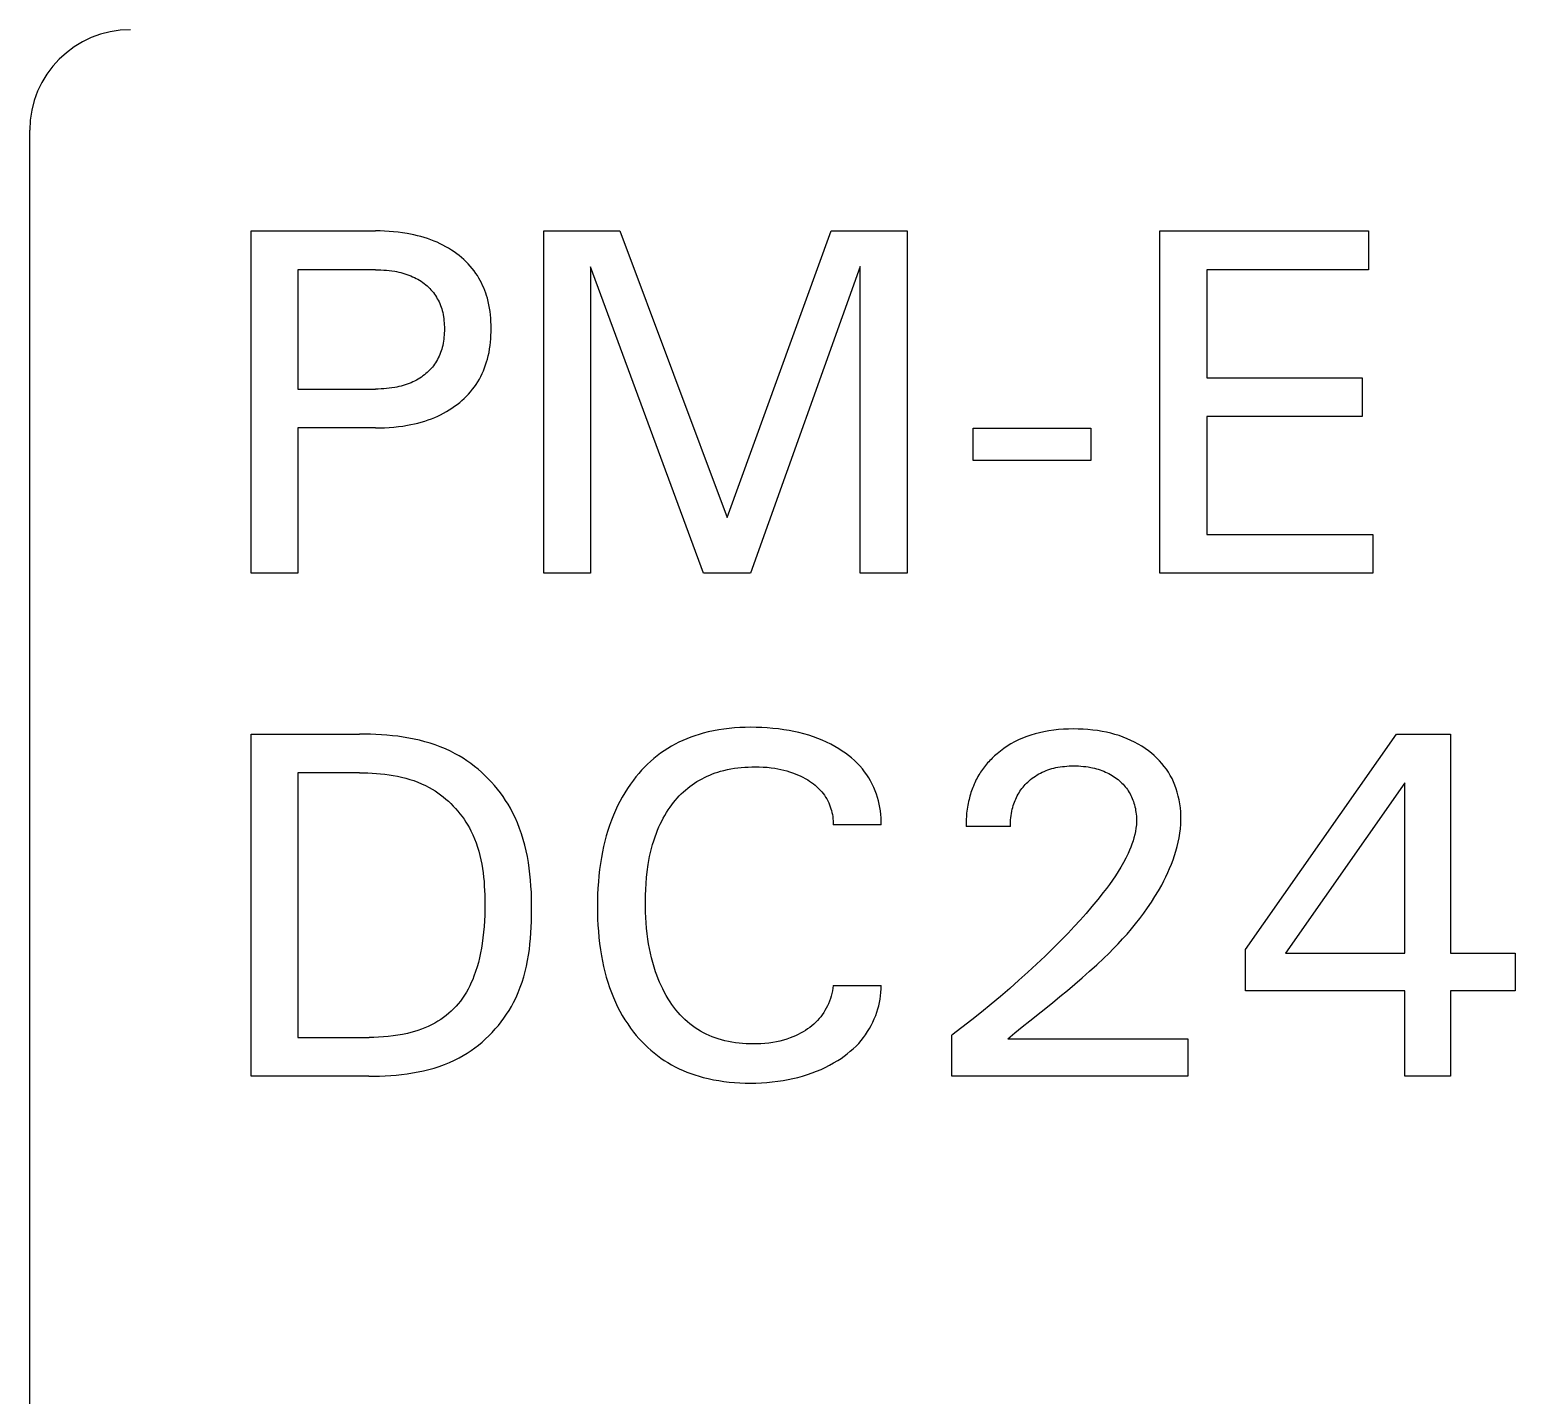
# Model space of a CAD drawing. Extents: x 10 to 622, y -523 to 292.
# Drawn here: x 264.094 to 265.588, y 116.837 to 118.211 of the extents above; entities that cross this region are included whole.
import ezdxf

# ---------------------------------------------------------------- set-up
doc = ezdxf.new("R2010")
doc.units = 0
doc.header["$LTSCALE"] = 5
doc.header["$MEASUREMENT"] = 0
doc.layers.get('0').update_dxf_attribs({"linetype": 'CONTINUOUS'})

msp = doc.modelspace()

# ---------------------------------------------------------------- linework, layer by layer
at = {"color": 7, "linetype": 'Continuous'}
for p, q in [((264.0936, 101.4856), (264.0936, 118.1094)), ((264.3163, 117.6639), (264.3163, 118.0081)), ((264.3163, 118.0081), (264.4414, 118.0081)), ((264.446, 118.0081), (264.4414, 118.0081)), ((264.4505, 118.0079), (264.446, 118.0081)), ((264.4551, 118.0077), (264.4505, 118.0079)), ((264.4596, 118.0073), (264.4551, 118.0077)), ((264.4642, 118.0069), (264.4596, 118.0073)), ((264.4687, 118.0063), (264.4642, 118.0069)), ((264.4732, 118.0056), (264.4687, 118.0063)), ((264.4767, 118.0049), (264.4732, 118.0056)), ((264.4801, 118.0042), (264.4767, 118.0049)), ((264.4836, 118.0034), (264.4801, 118.0042)), ((264.487, 118.0025), (264.4836, 118.0034)), ((264.6107, 117.6639), (264.6107, 118.0081)), ((264.6107, 118.0081), (264.6871, 118.0081)), ((264.6871, 118.0081), (264.7952, 117.72)), ((264.7952, 117.72), (264.8998, 118.0081)), ((264.8998, 118.0081), (264.9762, 118.0081)), ((264.9762, 118.0081), (264.9762, 117.6639)), ((265.2306, 117.6639), (265.2306, 118.0081)), ((265.2306, 118.0081), (265.4404, 118.0081)), ((265.4404, 118.0081), (265.4404, 117.9691)), ((264.4904, 118.0015), (264.487, 118.0025)), ((264.4938, 118.0004), (264.4904, 118.0015)), ((264.4971, 117.9992), (264.4938, 118.0004)), ((264.5004, 117.9979), (264.4971, 117.9992)), ((264.5034, 117.9967), (264.5004, 117.9979)), ((264.5064, 117.9953), (264.5034, 117.9967)), ((264.5093, 117.9938), (264.5064, 117.9953)), ((264.5122, 117.9923), (264.5093, 117.9938)), ((264.515, 117.9907), (264.5122, 117.9923)), ((264.5178, 117.9889), (264.515, 117.9907)), ((264.5205, 117.9871), (264.5178, 117.9889)), ((264.5232, 117.9852), (264.5205, 117.9871)), ((264.5256, 117.9833), (264.5232, 117.9852)), ((264.528, 117.9814), (264.5256, 117.9833)), ((264.5303, 117.9793), (264.528, 117.9814)), ((264.5325, 117.9772), (264.5303, 117.9793)), ((264.5347, 117.975), (264.5325, 117.9772)), ((264.5367, 117.9727), (264.5347, 117.975)), ((264.3634, 117.9691), (264.3634, 117.8491)), ((264.4414, 117.9691), (264.3634, 117.9691)), ((264.4414, 117.9691), (264.4442, 117.9691)), ((264.4442, 117.9691), (264.4469, 117.969)), ((264.4469, 117.969), (264.4497, 117.9688)), ((264.4497, 117.9688), (264.4525, 117.9686)), ((264.4525, 117.9686), (264.4552, 117.9683)), ((264.4552, 117.9683), (264.4579, 117.968)), ((264.4579, 117.968), (264.4607, 117.9676)), ((264.4607, 117.9676), (264.4627, 117.9672)), ((264.4627, 117.9672), (264.4648, 117.9667)), ((264.4648, 117.9667), (264.4669, 117.9662)), ((264.4669, 117.9662), (264.469, 117.9657)), ((264.469, 117.9657), (264.471, 117.9651)), ((264.471, 117.9651), (264.473, 117.9644)), ((264.473, 117.9644), (264.475, 117.9637)), ((264.475, 117.9637), (264.477, 117.9629)), ((264.477, 117.9629), (264.4788, 117.9621)), ((264.4788, 117.9621), (264.4805, 117.9613)), ((264.4805, 117.9613), (264.4823, 117.9604)), ((264.4823, 117.9604), (264.484, 117.9595)), ((264.484, 117.9595), (264.4857, 117.9585)), ((264.4857, 117.9585), (264.4873, 117.9575)), ((264.5387, 117.9704), (264.5367, 117.9727)), ((264.5406, 117.968), (264.5387, 117.9704)), ((264.5424, 117.9655), (264.5406, 117.968)), ((264.5439, 117.9632), (264.5424, 117.9655)), ((264.5454, 117.9608), (264.5439, 117.9632)), ((264.5467, 117.9584), (264.5454, 117.9608)), ((264.548, 117.9559), (264.5467, 117.9584)), ((264.6578, 117.972), (264.6578, 117.6639)), ((264.7713, 117.6639), (264.6578, 117.972)), ((264.9291, 117.9725), (264.8186, 117.6639)), ((264.9291, 117.6639), (264.9291, 117.9725)), ((265.2777, 117.9691), (265.2777, 117.8605)), ((265.4404, 117.9691), (265.2777, 117.9691)), ((264.4873, 117.9575), (264.4889, 117.9564)), ((264.4889, 117.9564), (264.4905, 117.9552)), ((264.4905, 117.9552), (264.4919, 117.954)), ((264.4919, 117.954), (264.4933, 117.9529)), ((264.4933, 117.9529), (264.4947, 117.9516)), ((264.4947, 117.9516), (264.496, 117.9503)), ((264.496, 117.9503), (264.4972, 117.949)), ((264.4972, 117.949), (264.4984, 117.9476)), ((264.4984, 117.9476), (264.4996, 117.9462)), ((264.4996, 117.9462), (264.5007, 117.9447)), ((264.5007, 117.9447), (264.5017, 117.9432)), ((264.5017, 117.9432), (264.5027, 117.9416)), ((264.5492, 117.9534), (264.548, 117.9559)), ((264.5503, 117.9509), (264.5492, 117.9534)), ((264.5514, 117.9483), (264.5503, 117.9509)), ((264.5523, 117.9457), (264.5514, 117.9483)), ((264.5532, 117.9431), (264.5523, 117.9457)), ((264.554, 117.9404), (264.5532, 117.9431)), ((264.5027, 117.9416), (264.5036, 117.94)), ((264.5036, 117.94), (264.5045, 117.9384)), ((264.5045, 117.9384), (264.5053, 117.9367)), ((264.5053, 117.9367), (264.5061, 117.935)), ((264.5061, 117.935), (264.5068, 117.9333)), ((264.5068, 117.9333), (264.5074, 117.9315)), ((264.5074, 117.9315), (264.508, 117.9298)), ((264.508, 117.9298), (264.5085, 117.928)), ((264.5085, 117.928), (264.509, 117.926)), ((264.5548, 117.9371), (264.554, 117.9404)), ((264.5555, 117.9338), (264.5548, 117.9371)), ((264.5562, 117.9304), (264.5555, 117.9338)), ((264.5567, 117.9271), (264.5562, 117.9304)), ((264.509, 117.926), (264.5094, 117.924)), ((264.5094, 117.924), (264.5098, 117.9219)), ((264.5098, 117.9219), (264.5101, 117.9199)), ((264.5101, 117.9199), (264.5103, 117.9178)), ((264.5103, 117.9178), (264.5105, 117.9158)), ((264.5105, 117.9158), (264.5106, 117.9137)), ((264.5106, 117.9137), (264.5107, 117.9116)), ((264.5571, 117.9237), (264.5567, 117.9271)), ((264.5574, 117.9203), (264.5571, 117.9237)), ((264.5576, 117.9169), (264.5574, 117.9203)), ((264.5578, 117.9135), (264.5576, 117.9169)), ((264.5578, 117.9101), (264.5578, 117.9135)), ((264.5101, 117.8992), (264.5098, 117.8971)), ((264.5103, 117.9012), (264.5101, 117.8992)), ((264.5105, 117.9033), (264.5103, 117.9012)), ((264.5106, 117.9054), (264.5105, 117.9033)), ((264.5107, 117.9075), (264.5106, 117.9054)), ((264.5107, 117.9116), (264.5107, 117.9096)), ((264.5107, 117.9096), (264.5107, 117.9075)), ((264.5571, 117.8962), (264.5574, 117.8997)), ((264.5574, 117.8997), (264.5576, 117.9031)), ((264.5576, 117.9031), (264.5578, 117.9066)), ((264.5578, 117.9066), (264.5578, 117.9101)), ((264.5061, 117.8839), (264.5054, 117.8822)), ((264.5068, 117.8857), (264.5061, 117.8839)), ((264.5074, 117.8874), (264.5068, 117.8857)), ((264.508, 117.8892), (264.5074, 117.8874)), ((264.5085, 117.891), (264.508, 117.8892)), ((264.509, 117.893), (264.5085, 117.891)), ((264.5094, 117.8951), (264.509, 117.893)), ((264.5098, 117.8971), (264.5094, 117.8951)), ((264.5549, 117.8826), (264.5556, 117.886)), ((264.5556, 117.886), (264.5562, 117.8894)), ((264.5562, 117.8894), (264.5567, 117.8928)), ((264.5567, 117.8928), (264.5571, 117.8962)), ((264.4961, 117.8684), (264.4949, 117.8671)), ((264.4974, 117.8698), (264.4961, 117.8684)), ((264.4986, 117.8712), (264.4974, 117.8698)), ((264.4997, 117.8726), (264.4986, 117.8712)), ((264.5008, 117.8741), (264.4997, 117.8726)), ((264.5018, 117.8756), (264.5008, 117.8741)), ((264.5028, 117.8772), (264.5018, 117.8756)), ((264.5037, 117.8789), (264.5028, 117.8772)), ((264.5046, 117.8805), (264.5037, 117.8789)), ((264.5054, 117.8822), (264.5046, 117.8805)), ((264.55, 117.8675), (264.5511, 117.8704)), ((264.5511, 117.8704), (264.5522, 117.8733)), ((264.5522, 117.8733), (264.5531, 117.8763)), ((264.5531, 117.8763), (264.554, 117.8792)), ((264.554, 117.8792), (264.5549, 117.8826)), ((264.4712, 117.8532), (264.4691, 117.8526)), ((264.4732, 117.8539), (264.4712, 117.8532)), ((264.4752, 117.8547), (264.4732, 117.8539)), ((264.4772, 117.8555), (264.4752, 117.8547)), ((264.479, 117.8563), (264.4772, 117.8555)), ((264.4808, 117.8571), (264.479, 117.8563)), ((264.4825, 117.858), (264.4808, 117.8571)), ((264.4842, 117.859), (264.4825, 117.858)), ((264.4859, 117.86), (264.4842, 117.859)), ((264.4876, 117.8611), (264.4859, 117.86)), ((264.4892, 117.8623), (264.4876, 117.8611)), ((264.4907, 117.8635), (264.4892, 117.8623)), ((264.4921, 117.8646), (264.4907, 117.8635)), ((264.4935, 117.8659), (264.4921, 117.8646)), ((264.4949, 117.8671), (264.4935, 117.8659)), ((264.5409, 117.8513), (264.5426, 117.8538)), ((264.5426, 117.8538), (264.5443, 117.8564)), ((264.5443, 117.8564), (264.5459, 117.8591)), ((264.5459, 117.8591), (264.5473, 117.8618)), ((264.5473, 117.8618), (264.5487, 117.8646)), ((264.5487, 117.8646), (264.55, 117.8675)), ((265.2777, 117.8605), (265.4341, 117.8605)), ((265.4341, 117.8605), (265.4341, 117.8215)), ((264.3634, 117.8491), (264.4414, 117.8491)), ((264.4442, 117.8491), (264.4414, 117.8491)), ((264.447, 117.8492), (264.4442, 117.8491)), ((264.4498, 117.8493), (264.447, 117.8492)), ((264.4525, 117.8496), (264.4498, 117.8493)), ((264.4553, 117.8499), (264.4525, 117.8496)), ((264.458, 117.8502), (264.4553, 117.8499)), ((264.4608, 117.8507), (264.458, 117.8502)), ((264.4629, 117.8511), (264.4608, 117.8507)), ((264.465, 117.8515), (264.4629, 117.8511)), ((264.4671, 117.852), (264.465, 117.8515)), ((264.4691, 117.8526), (264.4671, 117.852)), ((264.5284, 117.8376), (264.5307, 117.8397)), ((264.5307, 117.8397), (264.5329, 117.8419)), ((264.5329, 117.8419), (264.535, 117.8441)), ((264.535, 117.8441), (264.5371, 117.8464)), ((264.5371, 117.8464), (264.539, 117.8488)), ((264.539, 117.8488), (264.5409, 117.8513)), ((264.504, 117.8219), (264.5069, 117.8233)), ((264.5069, 117.8233), (264.5099, 117.8248)), ((264.5099, 117.8248), (264.5127, 117.8264)), ((264.5127, 117.8264), (264.5155, 117.8281)), ((264.5155, 117.8281), (264.5183, 117.8299)), ((264.5183, 117.8299), (264.521, 117.8317)), ((264.521, 117.8317), (264.5237, 117.8337)), ((264.5237, 117.8337), (264.5261, 117.8356)), ((264.5261, 117.8356), (264.5284, 117.8376)), ((264.3634, 117.81), (264.3634, 117.6639)), ((264.4414, 117.81), (264.3634, 117.81)), ((264.4414, 117.81), (264.446, 117.8101)), ((264.446, 117.8101), (264.4506, 117.8102)), ((264.4506, 117.8102), (264.4553, 117.8105)), ((264.4553, 117.8105), (264.4598, 117.8108)), ((264.4598, 117.8108), (264.4644, 117.8113)), ((264.4644, 117.8113), (264.469, 117.8119)), ((264.469, 117.8119), (264.4736, 117.8127)), ((264.4736, 117.8127), (264.4771, 117.8133)), ((264.4771, 117.8133), (264.4806, 117.8141)), ((264.4806, 117.8141), (264.484, 117.8149)), ((264.484, 117.8149), (264.4875, 117.8159)), ((264.4875, 117.8159), (264.4909, 117.8169)), ((264.4909, 117.8169), (264.4943, 117.818)), ((264.4943, 117.818), (264.4977, 117.8192)), ((264.4977, 117.8192), (264.501, 117.8206)), ((264.501, 117.8206), (264.504, 117.8219)), ((265.0425, 117.7771), (265.0425, 117.8096)), ((265.0425, 117.8096), (265.1611, 117.8096)), ((265.1611, 117.8096), (265.1611, 117.7771)), ((265.2777, 117.8215), (265.2777, 117.7029)), ((265.4341, 117.8215), (265.2777, 117.8215)), ((265.1611, 117.7771), (265.0425, 117.7771)), ((265.2777, 117.7029), (265.4448, 117.7029)), ((265.4448, 117.7029), (265.4448, 117.6639)), ((264.3634, 117.6639), (264.3163, 117.6639)), ((264.6578, 117.6639), (264.6107, 117.6639)), ((264.8186, 117.6639), (264.7713, 117.6639)), ((264.9762, 117.6639), (264.9291, 117.6639)), ((265.4448, 117.6639), (265.2306, 117.6639)), ((264.3163, 117.1577), (264.3163, 117.5019)), ((264.3163, 117.5019), (264.4253, 117.5019)), ((264.4308, 117.5019), (264.4253, 117.5019)), ((264.4363, 117.5018), (264.4308, 117.5019)), ((264.4418, 117.5016), (264.4363, 117.5018)), ((264.4473, 117.5012), (264.4418, 117.5016)), ((264.4529, 117.5008), (264.4473, 117.5012)), ((264.4584, 117.5003), (264.4529, 117.5008)), ((264.4639, 117.4997), (264.4584, 117.5003)), ((264.4694, 117.4989), (264.4639, 117.4997)), ((264.4748, 117.498), (264.4694, 117.4989)), ((264.4803, 117.4969), (264.4748, 117.498)), ((264.4856, 117.4957), (264.4803, 117.4969)), ((264.491, 117.4943), (264.4856, 117.4957)), ((264.7506, 117.4956), (264.7467, 117.4938)), ((264.7546, 117.4973), (264.7506, 117.4956)), ((264.7587, 117.4989), (264.7546, 117.4973)), ((264.7627, 117.5003), (264.7587, 117.4989)), ((264.7669, 117.5016), (264.7627, 117.5003)), ((264.771, 117.5029), (264.7669, 117.5016)), ((264.7762, 117.5042), (264.771, 117.5029)), ((264.7814, 117.5053), (264.7762, 117.5042)), ((264.7867, 117.5062), (264.7814, 117.5053)), ((264.7919, 117.507), (264.7867, 117.5062)), ((264.7973, 117.5077), (264.7919, 117.507)), ((264.8026, 117.5081), (264.7973, 117.5077)), ((264.8079, 117.5085), (264.8026, 117.5081)), ((264.8132, 117.5087), (264.8079, 117.5085)), ((264.8186, 117.5088), (264.8132, 117.5087)), ((264.8242, 117.5087), (264.8186, 117.5088)), ((264.8299, 117.5085), (264.8242, 117.5087)), ((264.8355, 117.5082), (264.8299, 117.5085)), ((264.8411, 117.5077), (264.8355, 117.5082)), ((264.8467, 117.5071), (264.8411, 117.5077)), ((264.8523, 117.5063), (264.8467, 117.5071)), ((264.8574, 117.5055), (264.8523, 117.5063)), ((264.8624, 117.5045), (264.8574, 117.5055)), ((264.8673, 117.5034), (264.8624, 117.5045)), ((264.8723, 117.5021), (264.8673, 117.5034)), ((264.8772, 117.5007), (264.8723, 117.5021)), ((264.882, 117.4991), (264.8772, 117.5007)), ((264.8865, 117.4975), (264.882, 117.4991)), ((264.8908, 117.4957), (264.8865, 117.4975)), ((264.8951, 117.4938), (264.8908, 117.4957)), ((265.0882, 117.496), (265.0844, 117.4941)), ((265.0924, 117.4978), (265.0882, 117.496)), ((265.0965, 117.4994), (265.0924, 117.4978)), ((265.1008, 117.5009), (265.0965, 117.4994)), ((265.1051, 117.5022), (265.1008, 117.5009)), ((265.1095, 117.5033), (265.1051, 117.5022)), ((265.1139, 117.5043), (265.1095, 117.5033)), ((265.1188, 117.5052), (265.1139, 117.5043)), ((265.1237, 117.5059), (265.1188, 117.5052)), ((265.1286, 117.5064), (265.1237, 117.5059)), ((265.1336, 117.5068), (265.1286, 117.5064)), ((265.1386, 117.507), (265.1336, 117.5068)), ((265.1435, 117.5071), (265.1386, 117.507)), ((265.1484, 117.507), (265.1435, 117.5071)), ((265.1532, 117.5068), (265.1484, 117.507)), ((265.1581, 117.5065), (265.1532, 117.5068)), ((265.1629, 117.506), (265.1581, 117.5065)), ((265.1677, 117.5054), (265.1629, 117.506)), ((265.1725, 117.5046), (265.1677, 117.5054)), ((265.1768, 117.5038), (265.1725, 117.5046)), ((265.1811, 117.5028), (265.1768, 117.5038)), ((265.1853, 117.5016), (265.1811, 117.5028)), ((265.1895, 117.5004), (265.1853, 117.5016)), ((265.1936, 117.4989), (265.1895, 117.5004)), ((265.1976, 117.4973), (265.1936, 117.4989)), ((265.2014, 117.4956), (265.1976, 117.4973)), ((265.2051, 117.4938), (265.2014, 117.4956)), ((265.3167, 117.2853), (265.4685, 117.5019)), ((265.4685, 117.5019), (265.5229, 117.5019)), ((265.5229, 117.5019), (265.5229, 117.2814)), ((264.4963, 117.4928), (264.491, 117.4943)), ((264.5015, 117.491), (264.4963, 117.4928)), ((264.5066, 117.4891), (264.5015, 117.491)), ((264.5117, 117.487), (264.5066, 117.4891)), ((264.5167, 117.4848), (264.5117, 117.487)), ((264.5216, 117.4822), (264.5167, 117.4848)), ((264.5256, 117.48), (264.5216, 117.4822)), ((264.5296, 117.4776), (264.5256, 117.48)), ((264.7248, 117.4801), (264.7215, 117.4774)), ((264.7282, 117.4827), (264.7248, 117.4801)), ((264.7317, 117.4851), (264.7282, 117.4827)), ((264.7354, 117.4875), (264.7317, 117.4851)), ((264.7391, 117.4897), (264.7354, 117.4875)), ((264.7429, 117.4918), (264.7391, 117.4897)), ((264.7467, 117.4938), (264.7429, 117.4918)), ((264.8994, 117.4917), (264.8951, 117.4938)), ((264.9036, 117.4895), (264.8994, 117.4917)), ((264.9076, 117.487), (264.9036, 117.4895)), ((264.9109, 117.4849), (264.9076, 117.487)), ((264.9141, 117.4827), (264.9109, 117.4849)), ((264.9172, 117.4804), (264.9141, 117.4827)), ((264.9203, 117.478), (264.9172, 117.4804)), ((265.0642, 117.48), (265.063, 117.4789)), ((265.0654, 117.4811), (265.0642, 117.48)), ((265.0667, 117.4822), (265.0654, 117.4811)), ((265.07, 117.4849), (265.0667, 117.4822)), ((265.0735, 117.4874), (265.07, 117.4849)), ((265.077, 117.4898), (265.0735, 117.4874)), ((265.0807, 117.492), (265.077, 117.4898)), ((265.0844, 117.4941), (265.0807, 117.492)), ((265.2086, 117.4919), (265.2051, 117.4938)), ((265.2122, 117.4897), (265.2086, 117.4919)), ((265.2156, 117.4875), (265.2122, 117.4897)), ((265.2189, 117.4851), (265.2156, 117.4875)), ((265.2219, 117.4828), (265.2189, 117.4851)), ((265.2247, 117.4804), (265.2219, 117.4828)), ((265.2274, 117.4778), (265.2247, 117.4804)), ((264.5334, 117.475), (264.5296, 117.4776)), ((264.5372, 117.4723), (264.5334, 117.475)), ((264.5409, 117.4695), (264.5372, 117.4723)), ((264.5446, 117.4665), (264.5409, 117.4695)), ((264.5481, 117.4635), (264.5446, 117.4665)), ((264.709, 117.4655), (264.7062, 117.4623)), ((264.712, 117.4686), (264.709, 117.4655)), ((264.7151, 117.4716), (264.712, 117.4686)), ((264.7182, 117.4745), (264.7151, 117.4716)), ((264.7215, 117.4774), (264.7182, 117.4745)), ((264.7886, 117.4645), (264.792, 117.4654)), ((264.792, 117.4654), (264.7954, 117.4662)), ((264.7954, 117.4662), (264.7989, 117.4669)), ((264.7989, 117.4669), (264.8024, 117.4675)), ((264.8024, 117.4675), (264.8059, 117.468)), ((264.8059, 117.468), (264.8094, 117.4684)), ((264.8094, 117.4684), (264.8129, 117.4686)), ((264.8129, 117.4686), (264.8164, 117.4688)), ((264.8164, 117.4688), (264.8199, 117.469)), ((264.8199, 117.469), (264.8235, 117.469)), ((264.8235, 117.469), (264.8275, 117.4689)), ((264.8275, 117.4689), (264.8314, 117.4688)), ((264.8314, 117.4688), (264.8354, 117.4685)), ((264.8354, 117.4685), (264.8394, 117.4681)), ((264.8394, 117.4681), (264.8433, 117.4675)), ((264.8433, 117.4675), (264.8463, 117.467)), ((264.8463, 117.467), (264.8493, 117.4664)), ((264.8493, 117.4664), (264.8522, 117.4657)), ((264.8522, 117.4657), (264.8551, 117.465)), ((264.8551, 117.465), (264.858, 117.4641)), ((264.9232, 117.4754), (264.9203, 117.478)), ((264.926, 117.4727), (264.9232, 117.4754)), ((264.9287, 117.4699), (264.926, 117.4727)), ((264.9312, 117.467), (264.9287, 117.4699)), ((264.9335, 117.4641), (264.9312, 117.467)), ((265.0512, 117.4651), (265.0502, 117.4637)), ((265.0521, 117.4664), (265.0512, 117.4651)), ((265.0531, 117.4678), (265.0521, 117.4664)), ((265.0541, 117.4691), (265.0531, 117.4678)), ((265.0551, 117.4704), (265.0541, 117.4691)), ((265.0562, 117.4716), (265.0551, 117.4704)), ((265.0572, 117.4729), (265.0562, 117.4716)), ((265.0584, 117.4741), (265.0572, 117.4729)), ((265.0595, 117.4753), (265.0584, 117.4741)), ((265.0606, 117.4765), (265.0595, 117.4753)), ((265.0618, 117.4777), (265.0606, 117.4765)), ((265.063, 117.4789), (265.0618, 117.4777)), ((265.1141, 117.4644), (265.116, 117.4652)), ((265.116, 117.4652), (265.1179, 117.4659)), ((265.1179, 117.4659), (265.1198, 117.4666)), ((265.1198, 117.4666), (265.1218, 117.4672)), ((265.1218, 117.4672), (265.1238, 117.4677)), ((265.1238, 117.4677), (265.1257, 117.4682)), ((265.1257, 117.4682), (265.1279, 117.4686)), ((265.1279, 117.4686), (265.1301, 117.469)), ((265.1301, 117.469), (265.1324, 117.4693)), ((265.1324, 117.4693), (265.1346, 117.4695)), ((265.1346, 117.4695), (265.1368, 117.4697)), ((265.1368, 117.4697), (265.1391, 117.4699)), ((265.1391, 117.4699), (265.1413, 117.4699)), ((265.1413, 117.4699), (265.1435, 117.47)), ((265.1435, 117.47), (265.146, 117.4699)), ((265.146, 117.4699), (265.1485, 117.4699)), ((265.1485, 117.4699), (265.151, 117.4697)), ((265.151, 117.4697), (265.1535, 117.4695)), ((265.1535, 117.4695), (265.156, 117.4692)), ((265.156, 117.4692), (265.1584, 117.4689)), ((265.1584, 117.4689), (265.1609, 117.4684)), ((265.1609, 117.4684), (265.1628, 117.468)), ((265.1628, 117.468), (265.1647, 117.4676)), ((265.1647, 117.4676), (265.1666, 117.4671)), ((265.1666, 117.4671), (265.1685, 117.4665)), ((265.1685, 117.4665), (265.1704, 117.4659)), ((265.1704, 117.4659), (265.1722, 117.4653)), ((265.1722, 117.4653), (265.174, 117.4646)), ((265.23, 117.4752), (265.2274, 117.4778)), ((265.2325, 117.4724), (265.23, 117.4752)), ((265.2349, 117.4695), (265.2325, 117.4724)), ((265.2371, 117.4666), (265.2349, 117.4695)), ((265.2391, 117.4635), (265.2371, 117.4666)), ((264.3634, 117.4629), (264.3634, 117.1967)), ((264.4253, 117.4629), (264.3634, 117.4629)), ((264.4253, 117.4629), (264.4296, 117.4629)), ((264.4296, 117.4629), (264.4338, 117.4628)), ((264.4338, 117.4628), (264.4381, 117.4626)), ((264.4381, 117.4626), (264.4423, 117.4623)), ((264.4423, 117.4623), (264.4466, 117.462)), ((264.4466, 117.462), (264.4508, 117.4615)), ((264.4508, 117.4615), (264.4551, 117.461)), ((264.4551, 117.461), (264.4593, 117.4603)), ((264.4593, 117.4603), (264.4635, 117.4595)), ((264.4635, 117.4595), (264.4677, 117.4586)), ((264.4677, 117.4586), (264.4718, 117.4576)), ((264.4718, 117.4576), (264.4759, 117.4564)), ((264.4759, 117.4564), (264.4799, 117.4551)), ((264.4799, 117.4551), (264.4839, 117.4536)), ((264.4839, 117.4536), (264.4878, 117.452)), ((264.4878, 117.452), (264.4916, 117.4502)), ((264.4916, 117.4502), (264.4954, 117.4483)), ((264.5515, 117.4603), (264.5481, 117.4635)), ((264.5548, 117.457), (264.5515, 117.4603)), ((264.558, 117.4536), (264.5548, 117.457)), ((264.5611, 117.4501), (264.558, 117.4536)), ((264.5641, 117.4465), (264.5611, 117.4501)), ((264.6978, 117.4515), (264.6949, 117.4473)), ((264.7008, 117.4556), (264.6978, 117.4515)), ((264.7034, 117.459), (264.7008, 117.4556)), ((264.7062, 117.4623), (264.7034, 117.459)), ((264.7577, 117.4493), (264.76, 117.451)), ((264.76, 117.451), (264.7624, 117.4526)), ((264.7624, 117.4526), (264.7648, 117.4542)), ((264.7648, 117.4542), (264.7673, 117.4556)), ((264.7673, 117.4556), (264.7699, 117.457)), ((264.7699, 117.457), (264.7724, 117.4583)), ((264.7724, 117.4583), (264.775, 117.4596)), ((264.775, 117.4596), (264.7777, 117.4607)), ((264.7777, 117.4607), (264.7804, 117.4618)), ((264.7804, 117.4618), (264.7831, 117.4628)), ((264.7831, 117.4628), (264.7858, 117.4637)), ((264.7858, 117.4637), (264.7886, 117.4645)), ((264.858, 117.4641), (264.8609, 117.4631)), ((264.8609, 117.4631), (264.8635, 117.4621)), ((264.8635, 117.4621), (264.8661, 117.4611)), ((264.8661, 117.4611), (264.8687, 117.4599)), ((264.8687, 117.4599), (264.8712, 117.4586)), ((264.8712, 117.4586), (264.8737, 117.4573)), ((264.8737, 117.4573), (264.8762, 117.4558)), ((264.8762, 117.4558), (264.8781, 117.4546)), ((264.8781, 117.4546), (264.8801, 117.4532)), ((264.8801, 117.4532), (264.8819, 117.4519)), ((264.8819, 117.4519), (264.8838, 117.4504)), ((264.8838, 117.4504), (264.8855, 117.4489)), ((264.9356, 117.4611), (264.9335, 117.4641)), ((264.9376, 117.458), (264.9356, 117.4611)), ((264.9394, 117.4549), (264.9376, 117.458)), ((264.9411, 117.4516), (264.9394, 117.4549)), ((264.9427, 117.4483), (264.9411, 117.4516)), ((265.0429, 117.4497), (265.0422, 117.4481)), ((265.0436, 117.4514), (265.0429, 117.4497)), ((265.0443, 117.453), (265.0436, 117.4514)), ((265.0451, 117.4546), (265.0443, 117.453)), ((265.0458, 117.4562), (265.0451, 117.4546)), ((265.0467, 117.4577), (265.0458, 117.4562)), ((265.0475, 117.4593), (265.0467, 117.4577)), ((265.0484, 117.4608), (265.0475, 117.4593)), ((265.0493, 117.4623), (265.0484, 117.4608)), ((265.0502, 117.4637), (265.0493, 117.4623)), ((265.0928, 117.4485), (265.0939, 117.4499)), ((265.0939, 117.4499), (265.0951, 117.4512)), ((265.0951, 117.4512), (265.0963, 117.4524)), ((265.0963, 117.4524), (265.0976, 117.4536)), ((265.0976, 117.4536), (265.099, 117.455)), ((265.099, 117.455), (265.1005, 117.4562)), ((265.1005, 117.4562), (265.1021, 117.4575)), ((265.1021, 117.4575), (265.1037, 117.4586)), ((265.1037, 117.4586), (265.1053, 117.4597)), ((265.1053, 117.4597), (265.107, 117.4608)), ((265.107, 117.4608), (265.1087, 117.4618)), ((265.1087, 117.4618), (265.1104, 117.4627)), ((265.1104, 117.4627), (265.1122, 117.4636)), ((265.1122, 117.4636), (265.1141, 117.4644)), ((265.174, 117.4646), (265.1758, 117.4638)), ((265.1758, 117.4638), (265.1775, 117.463)), ((265.1775, 117.463), (265.1792, 117.4622)), ((265.1792, 117.4622), (265.1808, 117.4613)), ((265.1808, 117.4613), (265.1824, 117.4603)), ((265.1824, 117.4603), (265.1839, 117.4593)), ((265.1839, 117.4593), (265.1855, 117.4583)), ((265.1855, 117.4583), (265.187, 117.4572)), ((265.187, 117.4572), (265.1884, 117.4561)), ((265.1884, 117.4561), (265.1897, 117.455)), ((265.1897, 117.455), (265.191, 117.4538)), ((265.191, 117.4538), (265.1922, 117.4527)), ((265.1922, 117.4527), (265.1934, 117.4514)), ((265.1934, 117.4514), (265.1946, 117.4502)), ((265.1946, 117.4502), (265.1957, 117.4489)), ((265.241, 117.4604), (265.2391, 117.4635)), ((265.2427, 117.4571), (265.241, 117.4604)), ((265.2442, 117.4538), (265.2427, 117.4571)), ((265.2456, 117.4504), (265.2442, 117.4538)), ((265.2469, 117.447), (265.2456, 117.4504)), ((265.4768, 117.4529), (265.357, 117.2814)), ((265.4768, 117.2814), (265.4768, 117.4529)), ((264.4954, 117.4483), (264.4984, 117.4466)), ((264.4984, 117.4466), (264.5013, 117.4448)), ((264.5013, 117.4448), (264.5041, 117.4429)), ((264.5041, 117.4429), (264.5069, 117.4409)), ((264.5069, 117.4409), (264.5096, 117.4388)), ((264.5096, 117.4388), (264.5122, 117.4366)), ((264.5122, 117.4366), (264.5148, 117.4343)), ((264.567, 117.4428), (264.5641, 117.4465)), ((264.5697, 117.439), (264.567, 117.4428)), ((264.5723, 117.4352), (264.5697, 117.439)), ((264.5748, 117.4313), (264.5723, 117.4352)), ((264.6896, 117.4386), (264.6872, 117.4342)), ((264.6922, 117.443), (264.6896, 117.4386)), ((264.6949, 117.4473), (264.6922, 117.443)), ((264.7413, 117.4331), (264.7431, 117.4353)), ((264.7431, 117.4353), (264.745, 117.4375)), ((264.745, 117.4375), (264.747, 117.4397)), ((264.747, 117.4397), (264.749, 117.4417)), ((264.749, 117.4417), (264.7511, 117.4437)), ((264.7511, 117.4437), (264.7533, 117.4456)), ((264.7533, 117.4456), (264.7555, 117.4475)), ((264.7555, 117.4475), (264.7577, 117.4493)), ((264.8855, 117.4489), (264.8872, 117.4473)), ((264.8872, 117.4473), (264.8889, 117.4456)), ((264.8889, 117.4456), (264.8904, 117.4439)), ((264.8904, 117.4439), (264.8917, 117.4422)), ((264.8917, 117.4422), (264.893, 117.4404)), ((264.893, 117.4404), (264.8942, 117.4386)), ((264.8942, 117.4386), (264.8953, 117.4367)), ((264.8953, 117.4367), (264.8964, 117.4348)), ((264.8964, 117.4348), (264.8973, 117.4329)), ((264.9441, 117.4449), (264.9427, 117.4483)), ((264.9454, 117.4415), (264.9441, 117.4449)), ((264.9464, 117.4382), (264.9454, 117.4415)), ((264.9474, 117.4348), (264.9464, 117.4382)), ((264.9482, 117.4314), (264.9474, 117.4348)), ((265.0385, 117.436), (265.038, 117.4341)), ((265.0389, 117.4379), (265.0385, 117.436)), ((265.0394, 117.4396), (265.0389, 117.4379)), ((265.0399, 117.4414), (265.0394, 117.4396)), ((265.0404, 117.4431), (265.0399, 117.4414)), ((265.041, 117.4447), (265.0404, 117.4431)), ((265.0416, 117.4464), (265.041, 117.4447)), ((265.0422, 117.4481), (265.0416, 117.4464)), ((265.0841, 117.4333), (265.0848, 117.435)), ((265.0848, 117.435), (265.0855, 117.4366)), ((265.0855, 117.4366), (265.0862, 117.4383)), ((265.0862, 117.4383), (265.087, 117.4398)), ((265.087, 117.4398), (265.0879, 117.4414)), ((265.0879, 117.4414), (265.0888, 117.4429)), ((265.0888, 117.4429), (265.0897, 117.4444)), ((265.0897, 117.4444), (265.0907, 117.4458)), ((265.0907, 117.4458), (265.0917, 117.4472)), ((265.0917, 117.4472), (265.0928, 117.4485)), ((265.1957, 117.4489), (265.1968, 117.4475)), ((265.1968, 117.4475), (265.1978, 117.4462)), ((265.1978, 117.4462), (265.1987, 117.4448)), ((265.1987, 117.4448), (265.1996, 117.4433)), ((265.1996, 117.4433), (265.2005, 117.4418)), ((265.2005, 117.4418), (265.2013, 117.4403)), ((265.2013, 117.4403), (265.202, 117.4388)), ((265.202, 117.4388), (265.2027, 117.4372)), ((265.2027, 117.4372), (265.2033, 117.4356)), ((265.2033, 117.4356), (265.2039, 117.434)), ((265.248, 117.4435), (265.2469, 117.447)), ((265.249, 117.4396), (265.248, 117.4435)), ((265.2499, 117.4357), (265.249, 117.4396)), ((265.2505, 117.4317), (265.2499, 117.4357)), ((264.5148, 117.4343), (264.5173, 117.432)), ((264.5173, 117.432), (264.5197, 117.4295)), ((264.5197, 117.4295), (264.522, 117.427)), ((264.522, 117.427), (264.5243, 117.4244)), ((264.5243, 117.4244), (264.5264, 117.4217)), ((264.5264, 117.4217), (264.5285, 117.419)), ((264.5771, 117.4273), (264.5748, 117.4313)), ((264.5793, 117.4232), (264.5771, 117.4273)), ((264.5819, 117.4179), (264.5793, 117.4232)), ((264.6807, 117.4204), (264.6787, 117.4153)), ((264.6827, 117.4251), (264.6807, 117.4204)), ((264.6849, 117.4296), (264.6827, 117.4251)), ((264.6872, 117.4342), (264.6849, 117.4296)), ((264.7309, 117.4173), (264.7325, 117.4202)), ((264.7325, 117.4202), (264.7342, 117.423)), ((264.7342, 117.423), (264.736, 117.4258)), ((264.736, 117.4258), (264.7378, 117.4285)), ((264.7378, 117.4285), (264.7395, 117.4308)), ((264.7395, 117.4308), (264.7413, 117.4331)), ((264.8973, 117.4329), (264.8982, 117.4309)), ((264.8982, 117.4309), (264.8989, 117.4288)), ((264.8989, 117.4288), (264.8996, 117.4269)), ((264.8996, 117.4269), (264.9001, 117.4249)), ((264.9001, 117.4249), (264.9006, 117.4229)), ((264.9006, 117.4229), (264.901, 117.4209)), ((264.901, 117.4209), (264.9014, 117.4189)), ((264.9489, 117.428), (264.9482, 117.4314)), ((264.9494, 117.4246), (264.9489, 117.428)), ((264.9498, 117.4211), (264.9494, 117.4246)), ((264.95, 117.4176), (264.9498, 117.4211)), ((265.0359, 117.4206), (265.0358, 117.4187)), ((265.0361, 117.4225), (265.0359, 117.4206)), ((265.0363, 117.4245), (265.0361, 117.4225)), ((265.0366, 117.4264), (265.0363, 117.4245)), ((265.0369, 117.4284), (265.0366, 117.4264)), ((265.0372, 117.4303), (265.0369, 117.4284)), ((265.0376, 117.4322), (265.0372, 117.4303)), ((265.038, 117.4341), (265.0376, 117.4322)), ((265.0805, 117.4178), (265.0808, 117.42)), ((265.0808, 117.42), (265.0812, 117.4222)), ((265.0812, 117.4222), (265.0816, 117.4244)), ((265.0816, 117.4244), (265.082, 117.4265)), ((265.082, 117.4265), (265.0825, 117.4282)), ((265.0825, 117.4282), (265.083, 117.43)), ((265.083, 117.43), (265.0835, 117.4317)), ((265.0835, 117.4317), (265.0841, 117.4333)), ((265.2039, 117.434), (265.2044, 117.4323)), ((265.2044, 117.4323), (265.2049, 117.4307)), ((265.2049, 117.4307), (265.2054, 117.4289)), ((265.2054, 117.4289), (265.2058, 117.427)), ((265.2058, 117.427), (265.2061, 117.4251)), ((265.2061, 117.4251), (265.2064, 117.4233)), ((265.2064, 117.4233), (265.2067, 117.4214)), ((265.2067, 117.4214), (265.2068, 117.4195)), ((265.2511, 117.4278), (265.2505, 117.4317)), ((265.2514, 117.4238), (265.2511, 117.4278)), ((265.2516, 117.4198), (265.2514, 117.4238)), ((265.2516, 117.4158), (265.2516, 117.4198)), ((264.5285, 117.419), (264.5305, 117.4162)), ((264.5305, 117.4162), (264.5324, 117.4133)), ((264.5324, 117.4133), (264.5342, 117.4104)), ((264.5342, 117.4104), (264.5359, 117.4075)), ((264.5359, 117.4075), (264.5374, 117.4045)), ((264.5843, 117.4125), (264.5819, 117.4179)), ((264.5864, 117.4071), (264.5843, 117.4125)), ((264.5884, 117.4015), (264.5864, 117.4071)), ((264.6768, 117.4101), (264.6751, 117.4048)), ((264.6787, 117.4153), (264.6768, 117.4101)), ((264.724, 117.4024), (264.7252, 117.4054)), ((264.7252, 117.4054), (264.7265, 117.4085)), ((264.7265, 117.4085), (264.7279, 117.4114)), ((264.7279, 117.4114), (264.7294, 117.4144)), ((264.7294, 117.4144), (264.7309, 117.4173)), ((264.9014, 117.4189), (264.9016, 117.4168)), ((264.9016, 117.4168), (264.9017, 117.4148)), ((264.9017, 117.4148), (264.9018, 117.4127)), ((264.9018, 117.4127), (264.9018, 117.4107)), ((264.9501, 117.4107), (264.9018, 117.4107)), ((264.9501, 117.4142), (264.95, 117.4176)), ((264.9501, 117.4107), (264.9501, 117.4142)), ((265.0356, 117.4167), (265.0355, 117.4148)), ((265.0355, 117.4148), (265.0355, 117.4128)), ((265.0355, 117.4128), (265.0355, 117.4109)), ((265.0355, 117.4109), (265.0355, 117.409)), ((265.0801, 117.409), (265.0355, 117.409)), ((265.0358, 117.4187), (265.0356, 117.4167)), ((265.0801, 117.4112), (265.0802, 117.4134)), ((265.0801, 117.409), (265.0801, 117.4112)), ((265.0802, 117.4134), (265.0803, 117.4156)), ((265.0803, 117.4156), (265.0805, 117.4178)), ((265.2064, 117.4073), (265.2059, 117.404)), ((265.2068, 117.4106), (265.2064, 117.4073)), ((265.2068, 117.4195), (265.2069, 117.4176)), ((265.207, 117.4139), (265.2068, 117.4106)), ((265.2069, 117.4176), (265.207, 117.4157)), ((265.207, 117.4157), (265.207, 117.4139)), ((265.2505, 117.4022), (265.2511, 117.4067)), ((265.2511, 117.4067), (265.2514, 117.4112)), ((265.2514, 117.4112), (265.2516, 117.4158)), ((264.5374, 117.4045), (264.5394, 117.4005)), ((264.5394, 117.4005), (264.5411, 117.3965)), ((264.5411, 117.3965), (264.5427, 117.3924)), ((264.5427, 117.3924), (264.5441, 117.3882)), ((264.5901, 117.3959), (264.5884, 117.4015)), ((264.5917, 117.3902), (264.5901, 117.3959)), ((264.593, 117.3845), (264.5917, 117.3902)), ((264.6721, 117.3942), (264.6708, 117.3888)), ((264.6735, 117.3995), (264.6721, 117.3942)), ((264.6751, 117.4048), (264.6735, 117.3995)), ((264.7191, 117.3868), (264.7201, 117.3908)), ((264.7201, 117.3908), (264.7213, 117.3947)), ((264.7213, 117.3947), (264.7226, 117.3985)), ((264.7226, 117.3985), (264.724, 117.4024)), ((265.2024, 117.3912), (265.2012, 117.3881)), ((265.2035, 117.3944), (265.2024, 117.3912)), ((265.2044, 117.3976), (265.2035, 117.3944)), ((265.2052, 117.4008), (265.2044, 117.3976)), ((265.2059, 117.404), (265.2052, 117.4008)), ((265.2478, 117.3887), (265.2489, 117.3931)), ((265.2489, 117.3931), (265.2498, 117.3976)), ((265.2498, 117.3976), (265.2505, 117.4022)), ((264.5441, 117.3882), (264.5453, 117.384)), ((264.5453, 117.384), (264.5464, 117.3798)), ((264.5464, 117.3798), (264.5474, 117.3755)), ((264.5474, 117.3755), (264.5483, 117.3711)), ((264.5942, 117.3787), (264.593, 117.3845)), ((264.5952, 117.3728), (264.5942, 117.3787)), ((264.6687, 117.3779), (264.6677, 117.3718)), ((264.6697, 117.3834), (264.6687, 117.3779)), ((264.6708, 117.3888), (264.6697, 117.3834)), ((264.7164, 117.3748), (264.7172, 117.3789)), ((264.7172, 117.3789), (264.7181, 117.3828)), ((264.7181, 117.3828), (264.7191, 117.3868)), ((265.1963, 117.3772), (265.1939, 117.3726)), ((265.1986, 117.3819), (265.1963, 117.3772)), ((265.2, 117.385), (265.1986, 117.3819)), ((265.2012, 117.3881), (265.2, 117.385)), ((265.2421, 117.3711), (265.2437, 117.3754)), ((265.2437, 117.3754), (265.2452, 117.3798)), ((265.2452, 117.3798), (265.2466, 117.3842)), ((265.2466, 117.3842), (265.2478, 117.3887)), ((264.5483, 117.3711), (264.549, 117.3668)), ((264.549, 117.3668), (264.5497, 117.3624)), ((264.5497, 117.3624), (264.5502, 117.358)), ((264.5961, 117.3669), (264.5952, 117.3728)), ((264.5968, 117.361), (264.5961, 117.3669)), ((264.5974, 117.355), (264.5968, 117.361)), ((264.6668, 117.3656), (264.6661, 117.3594)), ((264.6677, 117.3718), (264.6668, 117.3656)), ((264.714, 117.3576), (264.7147, 117.3635)), ((264.7147, 117.3635), (264.7157, 117.3708)), ((264.7157, 117.3708), (264.7164, 117.3748)), ((265.1886, 117.3636), (265.1858, 117.3592)), ((265.1913, 117.3681), (265.1886, 117.3636)), ((265.1939, 117.3726), (265.1913, 117.3681)), ((265.2365, 117.3584), (265.2384, 117.3626)), ((265.2384, 117.3626), (265.2403, 117.3668)), ((265.2403, 117.3668), (265.2421, 117.3711)), ((264.5502, 117.358), (264.5506, 117.3536)), ((264.5506, 117.3536), (264.5509, 117.3491)), ((264.5509, 117.3491), (264.5512, 117.3447)), ((264.5978, 117.349), (264.5974, 117.355)), ((264.5982, 117.343), (264.5978, 117.349)), ((264.6652, 117.347), (264.6649, 117.3407)), ((264.6656, 117.3532), (264.6652, 117.347)), ((264.6661, 117.3594), (264.6656, 117.3532)), ((264.713, 117.3398), (264.7132, 117.3457)), ((264.7132, 117.3457), (264.7136, 117.3516)), ((264.7136, 117.3516), (264.714, 117.3576)), ((265.1767, 117.3465), (265.1736, 117.3424)), ((265.1798, 117.3507), (265.1767, 117.3465)), ((265.1829, 117.3549), (265.1798, 117.3507)), ((265.1858, 117.3592), (265.1829, 117.3549)), ((265.229, 117.3442), (265.2323, 117.3501)), ((265.2323, 117.3501), (265.2344, 117.3542)), ((265.2344, 117.3542), (265.2365, 117.3584)), ((264.5512, 117.3447), (264.5513, 117.3403)), ((264.5513, 117.3403), (264.5514, 117.3358)), ((264.5514, 117.3358), (264.5515, 117.3314)), ((264.5515, 117.3314), (264.5514, 117.3256)), ((264.5984, 117.3369), (264.5982, 117.343)), ((264.5985, 117.3309), (264.5984, 117.3369)), ((264.5985, 117.3248), (264.5985, 117.3309)), ((264.6649, 117.3407), (264.6647, 117.3345)), ((264.6647, 117.3345), (264.6647, 117.3282)), ((264.713, 117.3338), (264.713, 117.3398)), ((264.713, 117.3284), (264.713, 117.3338)), ((265.168, 117.3354), (265.1622, 117.3284)), ((265.1736, 117.3424), (265.168, 117.3354)), ((265.2182, 117.3272), (265.2219, 117.3327)), ((265.2219, 117.3327), (265.2255, 117.3384)), ((265.2255, 117.3384), (265.229, 117.3442)), ((264.5513, 117.3198), (264.551, 117.3141)), ((264.5514, 117.3256), (264.5513, 117.3198)), ((264.5984, 117.3134), (264.5985, 117.3191)), ((264.5985, 117.3191), (264.5985, 117.3248)), ((264.6647, 117.3282), (264.6647, 117.322)), ((264.6647, 117.322), (264.6649, 117.3158)), ((264.6649, 117.3158), (264.6652, 117.3096)), ((264.7131, 117.3229), (264.713, 117.3284)), ((264.7134, 117.3175), (264.7131, 117.3229)), ((264.7137, 117.312), (264.7134, 117.3175)), ((265.1564, 117.3216), (265.1504, 117.3149)), ((265.1622, 117.3284), (265.1564, 117.3216)), ((265.2061, 117.3111), (265.2103, 117.3163)), ((265.2103, 117.3163), (265.2143, 117.3217)), ((265.2143, 117.3217), (265.2182, 117.3272)), ((264.5501, 117.3026), (264.5495, 117.2969)), ((264.5506, 117.3083), (264.5501, 117.3026)), ((264.551, 117.3141), (264.5506, 117.3083)), ((264.5974, 117.2963), (264.5978, 117.302)), ((264.5978, 117.302), (264.5981, 117.3077)), ((264.5981, 117.3077), (264.5984, 117.3134)), ((264.6652, 117.3096), (264.6656, 117.3035)), ((264.6656, 117.3035), (264.6662, 117.2973)), ((264.7142, 117.3066), (264.7137, 117.312)), ((264.7148, 117.3011), (264.7142, 117.3066)), ((264.7155, 117.2957), (264.7148, 117.3011)), ((265.1381, 117.3018), (265.1318, 117.2953)), ((265.1443, 117.3083), (265.1381, 117.3018)), ((265.1504, 117.3149), (265.1443, 117.3083)), ((265.193, 117.2958), (265.1975, 117.3008)), ((265.1975, 117.3008), (265.2019, 117.3059)), ((265.2019, 117.3059), (265.2061, 117.3111)), ((264.548, 117.2865), (264.5471, 117.2817)), ((264.5487, 117.2912), (264.548, 117.2865)), ((264.5495, 117.2969), (264.5487, 117.2912)), ((264.5962, 117.2851), (264.5968, 117.2907)), ((264.5968, 117.2907), (264.5974, 117.2963)), ((264.6662, 117.2973), (264.6668, 117.2911)), ((264.6668, 117.2911), (264.6677, 117.285)), ((264.7162, 117.2909), (264.7155, 117.2957)), ((264.7171, 117.2862), (264.7162, 117.2909)), ((264.7181, 117.2815), (264.7171, 117.2862)), ((265.1234, 117.2869), (265.115, 117.2786)), ((265.1318, 117.2953), (265.1234, 117.2869)), ((265.179, 117.2813), (265.1838, 117.2861)), ((265.1838, 117.2861), (265.1884, 117.2909)), ((265.1884, 117.2909), (265.193, 117.2958)), ((265.3167, 117.2438), (265.3167, 117.2853)), ((264.5449, 117.2723), (264.5436, 117.2677)), ((264.546, 117.277), (264.5449, 117.2723)), ((264.5471, 117.2817), (264.546, 117.277)), ((264.5933, 117.2685), (264.5944, 117.274)), ((264.5944, 117.274), (264.5953, 117.2795)), ((264.5953, 117.2795), (264.5962, 117.2851)), ((264.6677, 117.285), (264.6687, 117.2789)), ((264.6687, 117.2789), (264.6697, 117.2735)), ((264.6697, 117.2735), (264.6709, 117.2681)), ((264.7191, 117.2768), (264.7181, 117.2815)), ((264.7203, 117.2721), (264.7191, 117.2768)), ((264.7217, 117.2675), (264.7203, 117.2721)), ((265.1064, 117.2704), (265.0976, 117.2624)), ((265.115, 117.2786), (265.1064, 117.2704)), ((265.1671, 117.2699), (265.1742, 117.2766)), ((265.1742, 117.2766), (265.179, 117.2813)), ((265.357, 117.2814), (265.4768, 117.2814)), ((265.5229, 117.2814), (265.588, 117.2814)), ((265.588, 117.2814), (265.588, 117.2438)), ((264.5405, 117.2585), (264.5392, 117.2552)), ((264.5421, 117.2631), (264.5405, 117.2585)), ((264.5436, 117.2677), (264.5421, 117.2631)), ((264.5889, 117.2524), (264.5905, 117.2577)), ((264.5905, 117.2577), (264.592, 117.2631)), ((264.592, 117.2631), (264.5933, 117.2685)), ((264.6709, 117.2681), (264.6722, 117.2628)), ((264.6722, 117.2628), (264.6736, 117.2575)), ((264.6736, 117.2575), (264.6752, 117.2523)), ((264.7232, 117.2629), (264.7217, 117.2675)), ((264.7244, 117.2594), (264.7232, 117.2629)), ((264.7258, 117.2558), (264.7244, 117.2594)), ((264.7272, 117.2523), (264.7258, 117.2558)), ((265.0976, 117.2624), (265.0886, 117.2542)), ((265.145, 117.2504), (265.1524, 117.2568)), ((265.1524, 117.2568), (265.1598, 117.2633)), ((265.1598, 117.2633), (265.1671, 117.2699)), ((264.5328, 117.2423), (264.5309, 117.2392)), ((264.5346, 117.2454), (264.5328, 117.2423)), ((264.5362, 117.2486), (264.5346, 117.2454)), ((264.5378, 117.2519), (264.5362, 117.2486)), ((264.5392, 117.2552), (264.5378, 117.2519)), ((264.5828, 117.237), (264.585, 117.2421)), ((264.585, 117.2421), (264.5871, 117.2472)), ((264.5871, 117.2472), (264.5889, 117.2524)), ((264.6752, 117.2523), (264.6769, 117.2471)), ((264.6769, 117.2471), (264.6788, 117.2419)), ((264.6788, 117.2419), (264.6808, 117.2368)), ((264.7287, 117.2489), (264.7272, 117.2523)), ((264.7304, 117.2455), (264.7287, 117.2489)), ((264.7321, 117.2421), (264.7304, 117.2455)), ((264.7339, 117.2388), (264.7321, 117.2421)), ((264.9004, 117.241), (264.8998, 117.2384)), ((264.901, 117.2436), (264.9004, 117.241)), ((264.9014, 117.2463), (264.901, 117.2436)), ((264.9018, 117.2489), (264.9014, 117.2463)), ((264.9018, 117.2489), (264.9501, 117.2489)), ((264.9495, 117.2387), (264.9498, 117.2421)), ((264.9498, 117.2421), (264.95, 117.2455)), ((264.95, 117.2455), (264.9501, 117.2489)), ((265.0794, 117.2461), (265.0702, 117.2381)), ((265.0886, 117.2542), (265.0794, 117.2461)), ((265.1299, 117.2379), (265.1374, 117.2441)), ((265.1374, 117.2441), (265.145, 117.2504)), ((265.4768, 117.2438), (265.3167, 117.2438)), ((265.4768, 117.1577), (265.4768, 117.2438)), ((265.5229, 117.2438), (265.5229, 117.1577)), ((265.588, 117.2438), (265.5229, 117.2438)), ((264.5201, 117.2257), (264.5177, 117.2233)), ((264.5225, 117.2281), (264.5201, 117.2257)), ((264.5247, 117.2307), (264.5225, 117.2281)), ((264.5268, 117.2333), (264.5247, 117.2307)), ((264.5289, 117.2362), (264.5268, 117.2333)), ((264.5309, 117.2392), (264.5289, 117.2362)), ((264.5758, 117.2239), (264.5781, 117.2279)), ((264.5781, 117.2279), (264.5803, 117.232)), ((264.5803, 117.232), (264.5828, 117.237)), ((264.6808, 117.2368), (264.6828, 117.2322)), ((264.6828, 117.2322), (264.685, 117.2277)), ((264.685, 117.2277), (264.6873, 117.2232)), ((264.7359, 117.2355), (264.7339, 117.2388)), ((264.7377, 117.2327), (264.7359, 117.2355)), ((264.7396, 117.2299), (264.7377, 117.2327)), ((264.7416, 117.2272), (264.7396, 117.2299)), ((264.7436, 117.2246), (264.7416, 117.2272)), ((264.8949, 117.2261), (264.8936, 117.2239)), ((264.896, 117.2284), (264.8949, 117.2261)), ((264.8971, 117.2307), (264.896, 117.2284)), ((264.8981, 117.2332), (264.8971, 117.2307)), ((264.899, 117.2358), (264.8981, 117.2332)), ((264.8998, 117.2384), (264.899, 117.2358)), ((264.9467, 117.2254), (264.9476, 117.2287)), ((264.9476, 117.2287), (264.9483, 117.232)), ((264.9483, 117.232), (264.949, 117.2354)), ((264.949, 117.2354), (264.9495, 117.2387)), ((265.0608, 117.2302), (265.0511, 117.2222)), ((265.0702, 117.2381), (265.0608, 117.2302)), ((265.0996, 117.2135), (265.1223, 117.2317)), ((265.1223, 117.2317), (265.1299, 117.2379)), ((264.501, 117.2112), (264.4977, 117.2094)), ((264.5041, 117.213), (264.501, 117.2112)), ((264.507, 117.2148), (264.5041, 117.213)), ((264.5098, 117.2168), (264.507, 117.2148)), ((264.5125, 117.2188), (264.5098, 117.2168)), ((264.5151, 117.221), (264.5125, 117.2188)), ((264.5177, 117.2233), (264.5151, 117.221)), ((264.565, 117.2088), (264.5679, 117.2125)), ((264.5679, 117.2125), (264.5706, 117.2162)), ((264.5706, 117.2162), (264.5733, 117.22)), ((264.5733, 117.22), (264.5758, 117.2239)), ((264.6873, 117.2232), (264.6897, 117.2188)), ((264.6897, 117.2188), (264.6923, 117.2145)), ((264.6923, 117.2145), (264.6951, 117.2103)), ((264.7458, 117.222), (264.7436, 117.2246)), ((264.748, 117.2195), (264.7458, 117.222)), ((264.7503, 117.217), (264.748, 117.2195)), ((264.7527, 117.2147), (264.7503, 117.217)), ((264.7552, 117.2125), (264.7527, 117.2147)), ((264.7577, 117.2103), (264.7552, 117.2125)), ((264.8842, 117.2119), (264.8823, 117.2101)), ((264.886, 117.2137), (264.8842, 117.2119)), ((264.8878, 117.2157), (264.886, 117.2137)), ((264.8894, 117.2176), (264.8878, 117.2157)), ((264.8909, 117.2196), (264.8894, 117.2176)), ((264.8923, 117.2217), (264.8909, 117.2196)), ((264.8936, 117.2239), (264.8923, 117.2217)), ((264.9401, 117.2089), (264.9417, 117.2122)), ((264.9417, 117.2122), (264.9432, 117.2155)), ((264.9432, 117.2155), (264.9446, 117.2189)), ((264.9446, 117.2189), (264.9457, 117.2221)), ((264.9457, 117.2221), (264.9467, 117.2254)), ((265.0412, 117.2144), (265.0313, 117.2066)), ((265.0511, 117.2222), (265.0412, 117.2144)), ((265.0921, 117.2074), (265.0996, 117.2135)), ((264.3634, 117.1967), (264.4349, 117.1967)), ((264.4397, 117.1968), (264.4349, 117.1967)), ((264.4446, 117.197), (264.4397, 117.1968)), ((264.4494, 117.1972), (264.4446, 117.197)), ((264.4543, 117.1977), (264.4494, 117.1972)), ((264.4591, 117.1982), (264.4543, 117.1977)), ((264.4639, 117.1989), (264.4591, 117.1982)), ((264.4687, 117.1998), (264.4639, 117.1989)), ((264.4735, 117.2008), (264.4687, 117.1998)), ((264.4771, 117.2017), (264.4735, 117.2008)), ((264.4806, 117.2027), (264.4771, 117.2017)), ((264.4841, 117.2038), (264.4806, 117.2027)), ((264.4876, 117.205), (264.4841, 117.2038)), ((264.491, 117.2064), (264.4876, 117.205)), ((264.4944, 117.2078), (264.491, 117.2064)), ((264.4977, 117.2094), (264.4944, 117.2078)), ((264.5521, 117.1952), (264.5555, 117.1985)), ((264.5555, 117.1985), (264.5588, 117.2018)), ((264.5588, 117.2018), (264.5619, 117.2053)), ((264.5619, 117.2053), (264.565, 117.2088)), ((264.6951, 117.2103), (264.698, 117.2061)), ((264.698, 117.2061), (264.701, 117.2021)), ((264.701, 117.2021), (264.7037, 117.1988)), ((264.7037, 117.1988), (264.7064, 117.1956)), ((264.7064, 117.1956), (264.7093, 117.1925)), ((264.7603, 117.2084), (264.7577, 117.2103)), ((264.7629, 117.2065), (264.7603, 117.2084)), ((264.7657, 117.2047), (264.7629, 117.2065)), ((264.7684, 117.203), (264.7657, 117.2047)), ((264.7713, 117.2015), (264.7684, 117.203)), ((264.7742, 117.2), (264.7713, 117.2015)), ((264.7771, 117.1986), (264.7742, 117.2)), ((264.7801, 117.1974), (264.7771, 117.1986)), ((264.7831, 117.1962), (264.7801, 117.1974)), ((264.7862, 117.1952), (264.7831, 117.1962)), ((264.8587, 117.1962), (264.8552, 117.195)), ((264.8613, 117.1973), (264.8587, 117.1962)), ((264.864, 117.1984), (264.8613, 117.1973)), ((264.8665, 117.1996), (264.864, 117.1984)), ((264.8691, 117.2009), (264.8665, 117.1996)), ((264.8715, 117.2023), (264.8691, 117.2009)), ((264.874, 117.2038), (264.8715, 117.2023)), ((264.8761, 117.2053), (264.874, 117.2038)), ((264.8783, 117.2068), (264.8761, 117.2053)), ((264.8803, 117.2084), (264.8783, 117.2068)), ((264.8823, 117.2101), (264.8803, 117.2084)), ((264.93, 117.1938), (264.9323, 117.1966)), ((264.9323, 117.1966), (264.9344, 117.1995)), ((264.9344, 117.1995), (264.9365, 117.2026)), ((264.9365, 117.2026), (264.9384, 117.2057)), ((264.9384, 117.2057), (264.9401, 117.2089)), ((265.0313, 117.2066), (265.0213, 117.1989)), ((265.0213, 117.1577), (265.0213, 117.1989)), ((265.0774, 117.1953), (265.0847, 117.2013)), ((265.0847, 117.2013), (265.0921, 117.2074)), ((264.5297, 117.1785), (264.5337, 117.181)), ((264.5337, 117.181), (264.5376, 117.1835)), ((264.5376, 117.1835), (264.5413, 117.1863)), ((264.5413, 117.1863), (264.545, 117.1891)), ((264.545, 117.1891), (264.5486, 117.1921)), ((264.5486, 117.1921), (264.5521, 117.1952)), ((264.7093, 117.1925), (264.7122, 117.1895)), ((264.7122, 117.1895), (264.7153, 117.1866)), ((264.7153, 117.1866), (264.7184, 117.1838)), ((264.7184, 117.1838), (264.7216, 117.1811)), ((264.7216, 117.1811), (264.725, 117.1785)), ((264.7896, 117.1942), (264.7862, 117.1952)), ((264.793, 117.1933), (264.7896, 117.1942)), ((264.7965, 117.1925), (264.793, 117.1933)), ((264.8, 117.1919), (264.7965, 117.1925)), ((264.8035, 117.1913), (264.8, 117.1919)), ((264.8071, 117.1909), (264.8035, 117.1913)), ((264.8106, 117.1906), (264.8071, 117.1909)), ((264.8142, 117.1903), (264.8106, 117.1906)), ((264.8177, 117.1902), (264.8142, 117.1903)), ((264.8213, 117.1902), (264.8177, 117.1902)), ((264.8253, 117.1902), (264.8213, 117.1902)), ((264.8292, 117.1904), (264.8253, 117.1902)), ((264.8332, 117.1907), (264.8292, 117.1904)), ((264.8372, 117.1911), (264.8332, 117.1907)), ((264.8411, 117.1917), (264.8372, 117.1911)), ((264.8447, 117.1923), (264.8411, 117.1917)), ((264.8482, 117.1931), (264.8447, 117.1923)), ((264.8518, 117.194), (264.8482, 117.1931)), ((264.8552, 117.195), (264.8518, 117.194)), ((264.916, 117.1803), (264.919, 117.1828)), ((264.919, 117.1828), (264.9219, 117.1853)), ((264.9219, 117.1853), (264.9248, 117.188)), ((264.9248, 117.188), (264.9275, 117.1908)), ((264.9275, 117.1908), (264.93, 117.1938)), ((265.0774, 117.1953), (265.2587, 117.1953)), ((265.2587, 117.1953), (265.2587, 117.1577)), ((264.495, 117.1644), (264.5003, 117.1659)), ((264.5003, 117.1659), (264.5055, 117.1676)), ((264.5055, 117.1676), (264.5107, 117.1694)), ((264.5107, 117.1694), (264.5158, 117.1715)), ((264.5158, 117.1715), (264.5208, 117.1738)), ((264.5208, 117.1738), (264.5257, 117.1763)), ((264.5257, 117.1763), (264.5297, 117.1785)), ((264.725, 117.1785), (264.7284, 117.176)), ((264.7284, 117.176), (264.7319, 117.1736)), ((264.7319, 117.1736), (264.7355, 117.1714)), ((264.7355, 117.1714), (264.7392, 117.1692)), ((264.7392, 117.1692), (264.743, 117.1672)), ((264.743, 117.1672), (264.7468, 117.1653)), ((264.8896, 117.1646), (264.8939, 117.1666)), ((264.8939, 117.1666), (264.8981, 117.1688)), ((264.8981, 117.1688), (264.9023, 117.1711)), ((264.9023, 117.1711), (264.9064, 117.1736)), ((264.9064, 117.1736), (264.9097, 117.1757)), ((264.9097, 117.1757), (264.9129, 117.178)), ((264.9129, 117.178), (264.916, 117.1803)), ((264.4346, 117.1577), (264.3163, 117.1577)), ((264.4346, 117.1577), (264.4401, 117.1578)), ((264.4401, 117.1578), (264.4456, 117.1579)), ((264.4456, 117.1579), (264.4511, 117.1581)), ((264.4511, 117.1581), (264.4567, 117.1584)), ((264.4567, 117.1584), (264.4622, 117.1589)), ((264.4622, 117.1589), (264.4677, 117.1594)), ((264.4677, 117.1594), (264.4732, 117.1601)), ((264.4732, 117.1601), (264.4787, 117.161)), ((264.4787, 117.161), (264.4842, 117.162)), ((264.4842, 117.162), (264.4896, 117.1631)), ((264.4896, 117.1631), (264.495, 117.1644)), ((264.7468, 117.1653), (264.7508, 117.1636)), ((264.7508, 117.1636), (264.7547, 117.1619)), ((264.7547, 117.1619), (264.7587, 117.1604)), ((264.7587, 117.1604), (264.7628, 117.159)), ((264.7628, 117.159), (264.7669, 117.1577)), ((264.7669, 117.1577), (264.771, 117.1566)), ((264.771, 117.1566), (264.7762, 117.1553)), ((264.7762, 117.1553), (264.7814, 117.1542)), ((264.7814, 117.1542), (264.7867, 117.1533)), ((264.7867, 117.1533), (264.792, 117.1525)), ((264.792, 117.1525), (264.7973, 117.1519)), ((264.7973, 117.1519), (264.8026, 117.1514)), ((264.8026, 117.1514), (264.8079, 117.1511)), ((264.8079, 117.1511), (264.8133, 117.1509)), ((264.8133, 117.1509), (264.8186, 117.1509)), ((264.8186, 117.1509), (264.8241, 117.1509)), ((264.8241, 117.1509), (264.8296, 117.1511)), ((264.8296, 117.1511), (264.8351, 117.1515)), ((264.8351, 117.1515), (264.8405, 117.152)), ((264.8405, 117.152), (264.846, 117.1526)), ((264.846, 117.1526), (264.8514, 117.1534)), ((264.8514, 117.1534), (264.8564, 117.1543)), ((264.8564, 117.1543), (264.8614, 117.1553)), ((264.8614, 117.1553), (264.8663, 117.1565)), ((264.8663, 117.1565), (264.8711, 117.1578)), ((264.8711, 117.1578), (264.876, 117.1593)), ((264.876, 117.1593), (264.8807, 117.161)), ((264.8807, 117.161), (264.8852, 117.1627)), ((264.8852, 117.1627), (264.8896, 117.1646)), ((265.2587, 117.1577), (265.0213, 117.1577)), ((265.5229, 117.1577), (265.4768, 117.1577))]:
    msp.add_line(p, q, dxfattribs=at)
msp.add_arc((264.1948, 118.1094), 0.1012, 90, 180, dxfattribs=at)
msp.add_arc((264.1948, 118.1094), 0.1012, 90, 180, dxfattribs=at)

doc.saveas('drawing.dxf')
